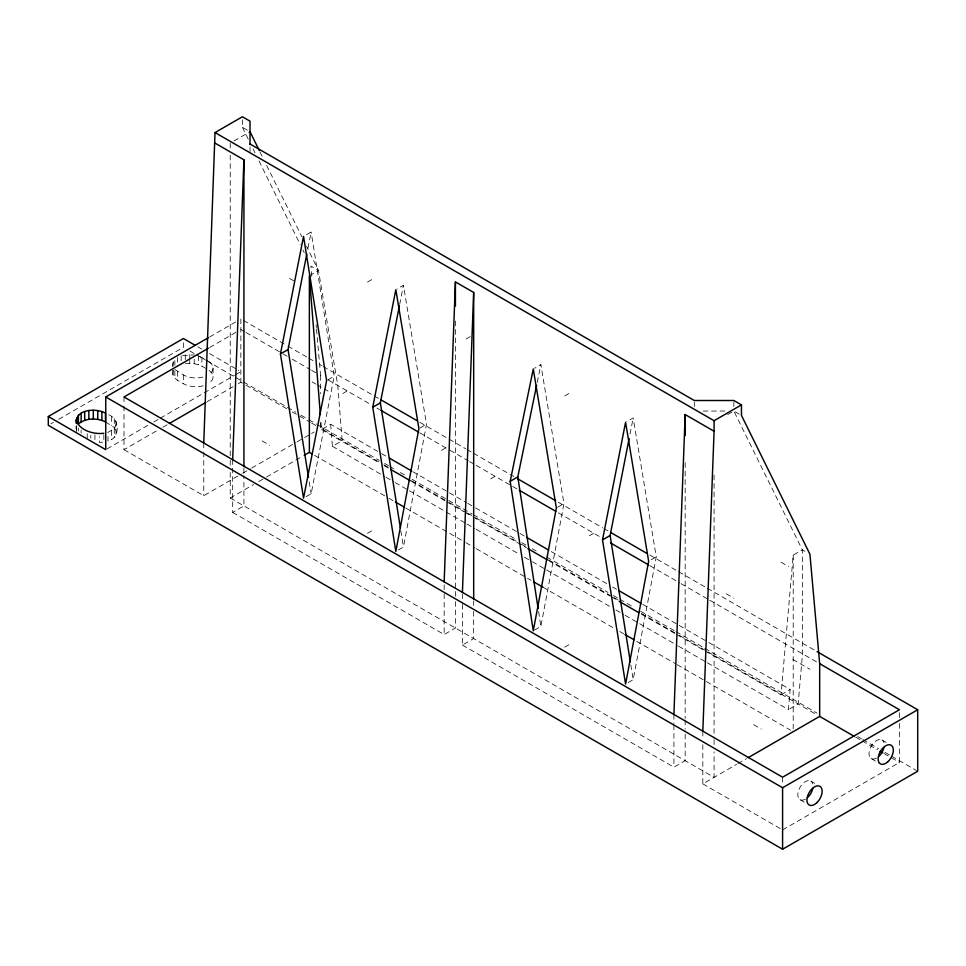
<?xml version="1.0" encoding="UTF-8"?>
<svg xmlns="http://www.w3.org/2000/svg" width="966" height="966" viewBox="0 0 966 966"><rect width="100%" height="100%" fill="white"/><g stroke="black" fill="none" stroke-linecap="round" stroke-linejoin="round"><path stroke-width="0.72" stroke-dasharray="4.83 3.62" d="M705.313 651.072L781.023 694.783L793.207 555.112L802.335 549.835L804.871 551.308M707.402 662.821L788.413 709.587L790.164 689.519L707.921 642.028M398.366 549.992L403.438 547.058L426.513 424.219L403.438 285.284L397.098 288.943M534.536 630.073L540.875 626.415L563.963 503.576L540.875 364.629L534.536 368.288M628.117 682.636L633.189 679.702L656.264 556.863L633.189 417.928L626.849 421.587M307.961 248.153L311.137 231.985L304.797 235.644M306.065 496.693L311.137 493.771L334.212 376.197L311.137 231.985M399.683 304.387L403.438 285.284M630.013 434.084L633.189 417.928M537.241 382.367L540.875 364.629M76.676 431.536L76.676 426.392M116.596 423.7L114.29 428.663L107.987 432.309L107.987 441.088C120.569 438.322 120.013 417.771 107.902 414.559M174.858 365.377L174.858 359.521L172.552 364.484L172.552 370.34M173.131 370.702C170.511 377.561 179 381.208 183.673 383.816A17.219 9.938 0 0 0 204.454 385.398M233.941 140.976L248.781 132.414M50.896 423.796L53.492 422.299M58.697 419.304L183.407 347.289L183.407 341.433M309.361 275.769L318.49 270.492L306.524 246.233M209.67 336.965L235.656 321.968M209.682 347.494L238.252 331M367.478 282.084L373.564 278.57M107.033 448.924L148.607 424.919M153.811 421.925L159.004 418.93M160.308 418.169L234.352 375.424M235.656 374.675L240.848 371.668L238.24 370.159M123.998 406.01L123.998 449.673L157.748 430.184M162.952 427.189L168.144 424.195M207.086 401.699L233.06 386.714M238.252 383.707L240.848 382.21L244.712 384.444M327.872 379.855L334.212 376.197M342.833 393.476L348.919 389.962M466.071 339.006L472.157 335.492M123.998 449.673L203.766 495.727L241.415 473.992M242.708 473.243L250.508 468.739M251.8 467.991L295.946 442.513M297.25 441.752L310.231 434.265M311.523 433.517L314.119 432.007M320.941 422.033L321.533 429.496L330.662 424.219L380.266 452.861M230.234 472.446L230.234 498.009L253.587 484.534M258.767 481.539L265.252 477.796M266.556 477.047L302.865 456.073M330.662 424.219L332.413 446.316L342.145 440.689L337.774 385.458L318.49 270.492L310.883 266.097L312.078 279.597M232.673 459.707L232.673 512.415L243.927 505.918L243.927 475.827M420.174 427.878L426.513 424.219M441.426 450.397L447.512 446.884M564.663 395.939L570.749 392.425M367.478 533.329L373.564 529.815M490.716 478.858L496.814 475.344M557.624 507.235L563.963 503.576M727.676 414.607L733.858 411.045L802.335 549.835L802.517 653.789L798.145 703.972L788.413 709.587M589.32 535.78L595.406 532.266M232.673 512.415L444.167 634.529L455.421 628.021L455.421 600.937M462.424 604.402L462.424 645.071L473.678 638.562L473.678 611.478M651.193 559.797L656.264 556.863M564.663 647.172L570.749 643.658M781.023 694.783L790.164 689.519M462.424 645.071L673.918 767.173L685.172 760.665L685.172 730.574M702.825 744.701L702.825 783.861L736.575 764.372M737.879 763.623L746.513 758.636M782.593 829.915L899.443 762.452L899.443 720.286M182.538 355.548L194.214 354.884M185.303 363.675C192.391 362.576 199.696 364.279 205.589 368.36M703.091 411.045L725.068 411.045M199.564 356.406L208.028 360.97M242.406 119.772L242.406 127.307L248.745 130.965M735.126 411.77L740.197 414.704M289.571 278.401L295.91 282.06M781.023 562.14L788.642 566.535M726.251 593.764L733.858 598.159M243.468 320.47L286.588 345.369M287.892 346.118L307.49 357.432M308.794 358.193L314.022 361.212M319.251 364.23L321.859 365.74M323.163 366.488L372.828 395.154M374.132 395.915L379.36 398.934M419.86 422.311L465.6 448.719M466.904 449.468L472.132 452.486M473.437 453.247L513.936 476.636M558.372 502.284L602.796 527.931M604.1 528.68L608.025 530.95M649.84 555.088L677.275 570.93M678.579 571.691L706.025 587.533M707.329 588.282L815.775 650.891M240.848 329.503L244.712 331.736M245.992 332.473L282.024 353.278M283.304 354.015L287.168 356.249M292.312 359.219L310.327 369.616M311.607 370.352L318.043 374.071M316.486 329.08L320.615 375.557L323.067 376.969M327.969 379.807L370.413 404.307M376.933 408.075L379.541 409.584M420.017 432.949L448.731 449.528M450.047 450.277L468.317 460.83M469.621 461.591L474.849 464.598M476.153 465.358L511.4 485.705M512.705 486.453L517.921 489.472M558.396 512.837L601.48 537.712M649.78 565.593L679.798 582.933M681.115 583.693L708.525 599.512M709.829 600.272L817.224 662.278M312.103 381.884L315.773 384.009M317.005 384.722L323.127 388.26M324.359 388.96L328.029 391.085M792.784 659.404L809.943 669.305M881.994 739.956L889.819 744.472M197.776 346.794L201.689 349.064M209.525 353.58L236.936 369.41M381.57 453.622L386.786 456.628M412.893 471.71L448.139 492.056M449.444 492.805L466.421 502.61M467.725 503.358L474.258 507.126M475.562 507.875L518.633 532.749M519.937 533.51L525.166 536.516M551.272 551.598L607.397 583.995M612.625 587.014L616.537 589.272M642.644 604.354L677.89 624.7M679.195 625.449L706.617 641.279M189.94 351.069L195.168 354.087M196.472 354.836L205.625 360.113M206.929 360.873L234.364 376.716M235.68 377.465L242.212 381.244M243.517 381.993L295.777 412.168M301.006 415.187L307.538 418.954M308.842 419.715L316.679 424.231M317.983 424.992L379.397 460.444M384.625 463.463L388.537 465.721M389.853 466.481L393.766 468.739M400.298 472.519L405.527 475.526M412.059 479.305L472.157 513.997M473.473 514.757L516.581 539.656M521.809 542.663L527.038 545.681M532.266 548.7L536.178 550.97M546.635 556.996L608.049 592.448M613.265 595.467L618.494 598.485M619.798 599.246L631.559 606.032M640.712 611.309L674.679 630.919M675.983 631.679L703.429 647.522M704.733 648.271L817.091 713.149M857.603 736.527L861.515 738.797M862.819 739.545L878.505 748.602M885.037 752.369L890.266 755.388M891.57 756.149L916.396 770.482M245.992 385.18L287.168 408.956M292.312 411.927L310.327 422.323M311.607 423.06L318.043 426.779M378.732 461.82L320.615 428.264L320.615 420.729M383.961 464.839L389.177 467.846M411.395 480.67L447.983 501.801M449.287 502.549L466.276 512.354M467.58 513.115L474.113 516.882M475.417 517.643L519.841 543.29M521.145 544.039L526.373 547.058M548.579 559.882L612.613 596.843M613.917 597.604L617.829 599.862M641.352 613.446L677.939 634.565M679.243 635.314L706.677 651.156M707.993 651.917L817.139 714.937M855.695 737.191L860.839 740.161M862.131 740.91L877.575 749.821M883.999 753.528L899.443 762.452M321.533 429.496L378.962 462.654M384.19 465.672L389.407 468.679M411.601 481.491L445.543 501.088M446.847 501.849L463.813 511.642M465.117 512.403L471.65 516.17M472.954 516.919L526.482 547.819M548.664 560.63L610.017 596.058M611.333 596.807L617.854 600.574M641.352 614.147L675.294 633.732M676.598 634.493L704.009 650.323M332.413 446.316L384.673 476.492M385.977 477.24L393.814 481.768M395.118 482.529L408.195 490.064M409.499 490.825L465.684 523.258M466.989 524.019L474.825 528.535M476.129 529.296L519.249 554.194M524.478 557.201L531.01 560.98M532.314 561.729L545.379 569.276M546.684 570.025L610.717 606.998M615.934 610.017L623.782 614.533M625.087 615.294L677.347 645.469M678.651 646.218L706.098 662.06M871.235 758.588L879.06 763.104M174.858 369.459L183.673 375.025A17.219 9.938 0 0 0 204.454 376.607M314.578 455.348L387.608 497.514M388.912 498.263L394.128 501.282M405.865 508.056L464.549 541.938M465.853 542.687L474.982 547.964M476.286 548.712L531.058 580.337M542.795 587.111L614.533 628.528M619.749 631.535L623.662 633.793M636.703 641.327L675.826 663.908M677.13 664.668L790.599 730.175M262.184 440.919L269.792 445.302M753.637 724.657L761.244 729.04M810.788 781.059L814.7 783.317M800.029 799.703L806.55 803.458M105.475 421.937L114.29 427.515L116.596 432.478M230.234 498.009L714.079 777.364L714.079 751.79M702.825 783.861L781.301 829.166M259.987 151.904L262.643 157.301M266.64 165.379L301.863 236.803M242.406 127.307L249.059 140.782M253.044 148.861L255.036 152.906M259.033 160.996L300.245 244.543M302.901 249.928L304.23 252.621M630.81 664.837L633.189 679.702M400.818 530.708L403.438 547.058M309.229 481.877L311.137 493.771M538.593 611.611L540.875 626.415M316.075 324.576L316.341 327.571M899.443 712.751L899.443 718.776M793.207 555.112L793.207 728.666M782.593 777.207L782.593 784.73M733.858 402.001L733.858 406.529M714.079 475.091L714.079 738.265M714.079 739.763L714.079 745.776M702.825 731.153L702.825 738.676M694.3 402.001L694.3 406.529M685.172 462.714L685.172 718.535M685.172 720.032L685.172 729.064M673.918 714.466L673.918 723.498M673.918 725.007L673.918 767.173M473.678 600.949L473.678 605.453M462.424 593.861L462.424 602.893M455.421 321.038L455.421 599.427M444.167 584.828L444.167 592.363M444.167 593.861L444.167 634.529M320.615 375.557L320.615 393.633M250.013 147.001L250.013 151.529M243.927 468.293L243.927 474.318M240.848 318.961L240.848 382.21M230.234 143.113L230.234 149.126M230.234 155.152L230.234 458.91M230.234 460.42L230.234 466.433M213.063 367.998L213.063 376.788M203.766 443.02L203.766 450.554M203.766 452.052L203.766 495.727M201.93 357.456L201.93 366.247M198.368 355.886L198.368 364.665M194.214 359.28L194.214 363.675M189.759 354.546L189.759 358.941M189.759 360.403L189.759 363.337M185.303 354.884L185.303 362.214M183.673 375.025L183.673 383.816M181.161 355.886L181.161 364.665M177.587 357.456L177.587 366.247M177.587 371.512L177.587 380.302M174.858 370.92L174.858 378.237M173.131 361.912L173.131 366.307M173.131 369.99L173.131 375.846M123.998 396.966L123.998 404.5M116.017 421.128L116.017 435.05M114.29 418.725L114.29 427.515M114.29 428.663L114.29 437.453M111.561 416.672L111.561 425.451M111.561 430.727L111.561 439.506M103.845 434.76L103.845 442.078L99.389 442.416L99.389 436.56M94.934 434.76L94.934 440.617M90.78 435.231L90.78 438.166M87.218 433.649L87.218 439.506M81.132 430.136L81.132 433.07M78.391 428.083L78.391 431.005M76.676 425.68L76.676 430.075M76.085 426.042L76.085 428.964M876.621 758.056A10.759 6.207 -60 0 1 869.038 754.41A10.759 6.207 -60 0 1 875.293 741.381A10.759 6.207 -60 0 1 883.962 742.757M805.415 799.16A10.759 6.207 -60 0 1 797.831 795.525A10.759 6.207 -60 0 1 804.086 782.496A10.759 6.207 -60 0 1 812.756 783.861M209.03 361.61A17.219 9.938 0 0 1 208.028 375.025M209.03 370.401A17.219 9.938 0 0 1 208.028 383.816"/><path stroke-width="1.45" d="M304.169 455.324L309.361 452.33L309.361 275.769L320.35 414.571M748.264 757.622L819.675 716.398L819.675 663.69L809.931 554.23L741.465 415.428L741.465 404.887L733.858 400.504L694.3 400.504L250.013 143.994M203.766 443.02L215.02 132.571L242.406 116.765L250.013 121.161L250.013 144.538M232.673 459.707L243.927 159.813L215.02 143.113M444.167 581.822L455.421 281.915L473.678 292.457L473.678 599.439M462.424 592.351L473.678 292.457M673.918 714.466L685.172 414.559L714.079 431.247L702.825 731.153M280.442 353.942L303.529 236.38L326.605 380.592L303.529 498.154L280.442 353.942L288.049 349.559L306.802 254.034M372.755 407.241L395.831 289.667L418.906 428.614L395.831 551.453L372.755 407.241L380.363 402.846L399.393 305.848M602.506 539.885L625.582 422.311L648.657 561.258L625.582 684.097L602.506 539.885L610.114 535.49L629.144 438.504M510.193 481.322L533.268 369.024L556.356 507.971L533.268 630.798L510.193 481.322L517.8 476.926L536.625 385.313M76.085 423.108C75.541 408.944 96.081 407.857 105.475 413.158L105.475 421.937C97.083 417.723 85.805 417.819 78.391 424.002L78.391 415.211M817.091 651.652L917.7 709.744L917.7 771.23L782.593 849.235L48.3 425.306L48.3 416.515L183.407 338.511L195.156 345.297M48.3 416.515L105.741 449.673L105.741 396.966L208.366 337.714M208.39 348.243L123.998 396.966L782.593 777.207L899.443 709.744L819.675 663.69M169.436 423.446L205.794 402.448M215.02 132.571L714.079 420.705L741.465 404.887M105.741 396.966L782.593 787.749L917.7 709.744M103.845 433.299C93.75 434.543 79.55 430.595 76.085 420.186M380.664 399.683L417.252 420.802M517.861 478.895L555.752 500.774M610.633 532.459L647.22 553.578M380.858 410.333L418.713 432.188M519.237 490.233L555.788 511.328M610.609 542.989L648.476 564.844M389.407 458.138L411.588 470.949M526.47 537.277L548.664 550.089M619.146 590.781L641.339 603.593M819.675 716.398L854.415 736.454M880.147 751.307L882.719 752.792M390.711 469.44L410.296 480.742M527.786 548.567L547.36 559.882M619.158 601.335L638.743 612.637M309.361 452.33L311.97 453.839M395.432 502.03L404.561 507.295M533.667 581.846L542.795 587.111M624.966 634.553L634.094 639.818M250.013 131.702L259.323 150.563M610.114 535.49L630.327 661.867M380.363 402.846L400.347 527.726M288.049 349.559L308.516 477.409M517.8 476.926L538.134 608.652M782.593 787.749L782.593 849.235M714.079 420.705L714.079 431.247M685.172 414.559L685.172 435.618M455.421 281.915L455.421 305.993M243.927 159.813L243.927 466.795M101.901 411.576L101.901 420.355M97.759 410.586L97.759 419.365M93.304 410.248L93.304 419.027M88.848 410.586L88.848 419.365M84.694 411.576L84.694 420.355M81.132 413.158L81.132 421.937M76.676 417.614L76.676 423.47M883.962 747.298A10.759 6.207 -60 0 1 878.589 756.62M812.756 788.413A10.759 6.207 -60 0 1 807.383 797.735M887.718 761.884A10.759 6.207 -60 0 0 891.123 745.221A10.759 6.207 -60 0 0 878.396 756.511A10.759 6.207 -60 0 0 887.718 761.884M816.512 803A10.759 6.207 -60 0 0 819.917 786.336A10.759 6.207 -60 0 0 807.19 797.626A10.759 6.207 -60 0 0 816.512 803"/></g></svg>
